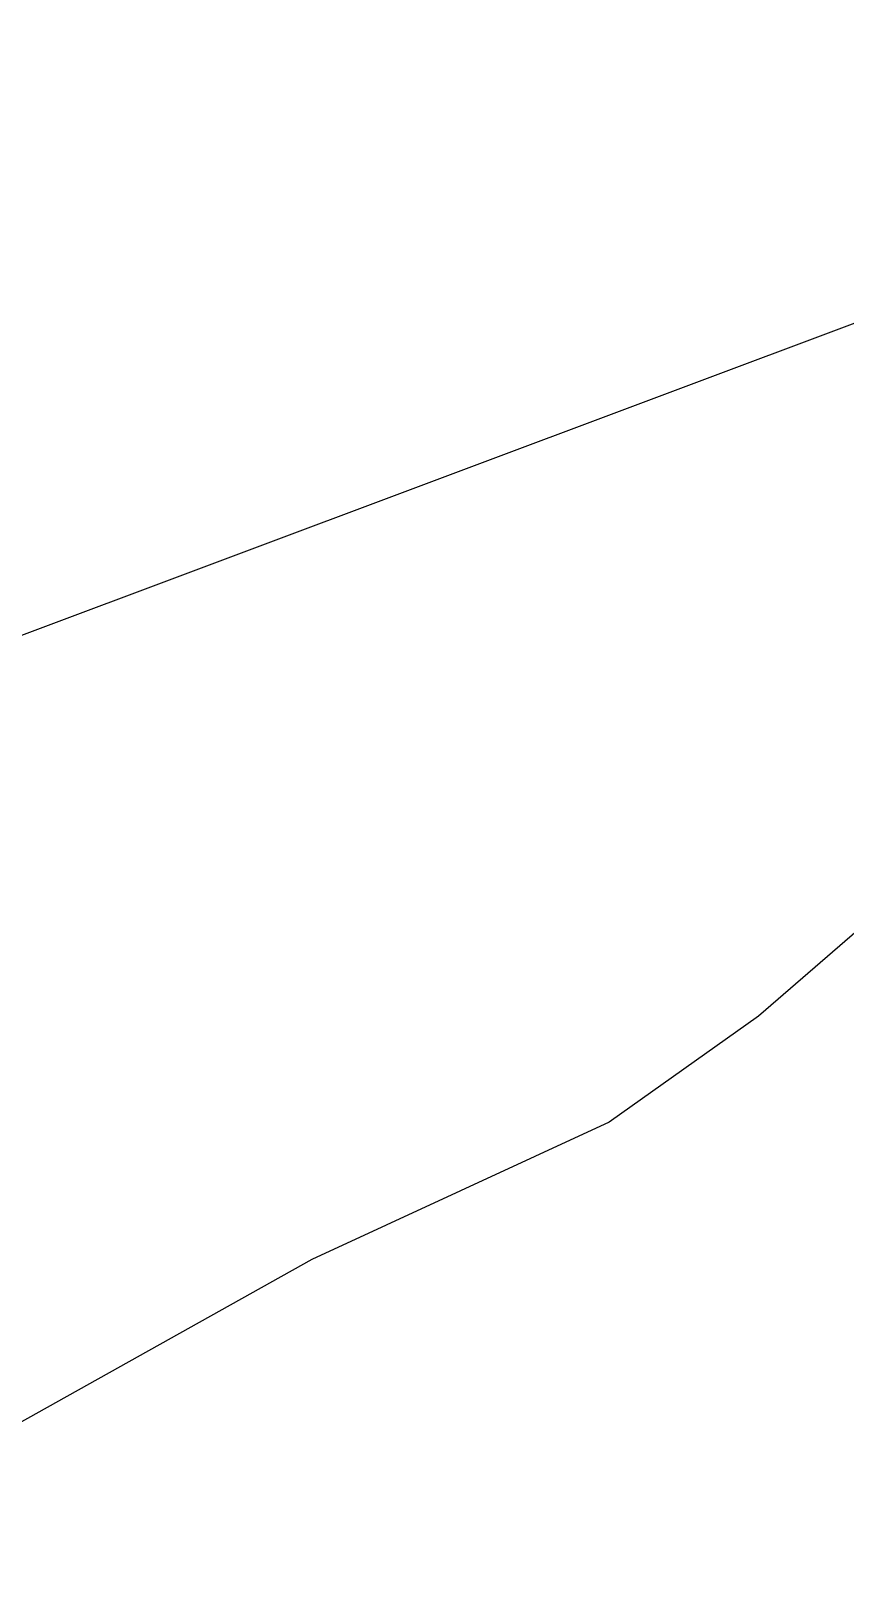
# Model space of a CAD drawing. Header units: inches. Extents: x 653559 to 669309, y 7245317 to 7256454.
# Drawn here: x 657750.5 to 657797.4, y 7247633 to 7247721.5 of the extents above; entities that cross this region are included whole.
import ezdxf

# ---------------------------------------------------------------- set-up
doc = ezdxf.new("R2010")
doc.units = ezdxf.units.IN
doc.header["$MEASUREMENT"] = 0
doc.layers.add('Cauce', color=5, linetype='Continuous')
doc.layers.add('Perimetral', color=190, linetype='Continuous')

msp = doc.modelspace()

# ---------------------------------------------------------------- linework, layer by layer
at = {"layer": 'Cauce', "color": 160}
msp.add_polyline3d([(657946.88, 7247743.93, 0), (657935.22, 7247741.91, 0), (657924.08, 7247741.62, 0), (657917.14, 7247744.25, 0), (657894.04, 7247755.4, 0), (657881.96, 7247756.05, 0), (657873.93, 7247755.24, 0), (657866.15, 7247753.39, 0), (657858.84, 7247750.44, 0), (657850.59, 7247742.71, 0), (657843.45, 7247733.08, 0), (657824.49, 7247698.92, 0), (657818.24, 7247689.02, 0), (657807.01, 7247677.38, 0), (657792.37, 7247664.73, 0), (657783.77, 7247658.62, 0), (657766.64, 7247650.71, 0), (657740.84, 7247636.28, 0)], dxfattribs=at)
at = {"layer": 'Perimetral', "color": 200}
msp.add_polyline3d([(659144.571, 7248209.175, 0), (657741.316, 7247683.449, 0), (656870.4, 7247727.322, 0), (656094.934, 7247152.323, 0), (655644.012, 7247048.097, 0), (655632.951, 7246936.613, 0), (655650.789, 7246789.02, 0), (655630.978, 7246669.882, 0), (655636.31, 7246617.759, 0), (655813.626, 7245941.259, 0), (655985.295, 7246011.9, 0), (656173.855, 7246099.654, 0), (656194.491, 7246071.112, 0), (656180.535, 7245958.967, 0), (656147.645, 7245877.927, 0), (656073.706, 7245732.019, 0), (656147.265, 7245725.282, 0), (656689.774, 7245811.045, 0), (658274.509, 7246688.877, 0), (658511.688, 7246627.384, 0), (658774.09, 7246779.084, 0), (658953.126, 7247036.608, 0)], dxfattribs=at)

doc.saveas('drawing.dxf')
